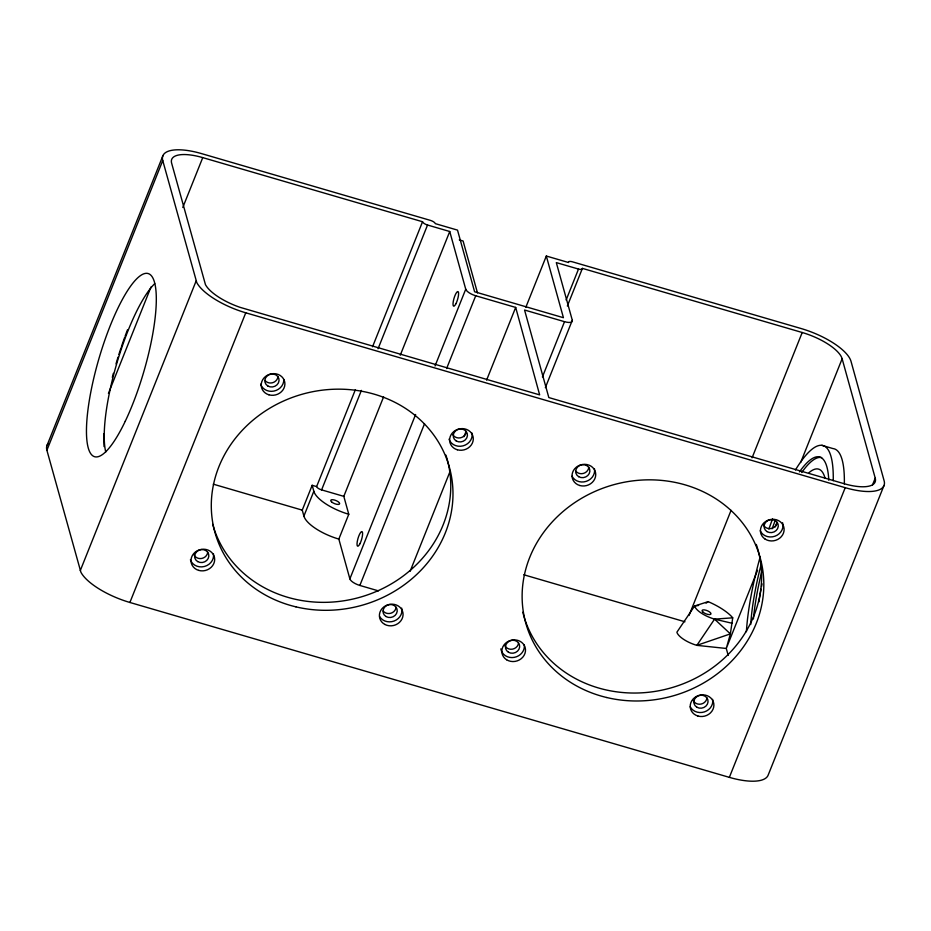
<?xml version="1.0" encoding="UTF-8"?>
<svg xmlns="http://www.w3.org/2000/svg" width="931" height="931" viewBox="0 0 931 931"><rect width="100%" height="100%" fill="white"/><g stroke="black" fill="none" stroke-linecap="round" stroke-linejoin="round"><path stroke-width="1.4" d="M757.531 570.319L726.273 648.465L730.37 633.883L732.72 617.823L731.813 616.753A38.171 13.616 21.8 0 0 710.202 602.532L708.165 601.659L694.596 606L676.884 632.219A19.085 6.808 21.8 0 0 696.853 645.358L726.273 648.465L728.205 655.401M46.981 445.553L162.844 155.873M884.019 485.447L768.156 775.127A47.714 17.014 21.8 0 1 729.357 777.362L129.898 602.473A47.877 17.084 21.8 0 1 80.904 572.228L46.887 450.255L162.75 160.574A47.714 17.014 21.8 0 1 201.643 153.638L430.32 220.356A4.771 1.699 21.8 0 1 435.312 223.638L457.517 230.12L474.612 291.787L563.43 317.704L546.322 256.025L568.527 262.507A4.771 1.699 21.8 0 1 572.414 261.809L801.102 328.527A47.714 17.014 21.8 0 1 851.027 361.379L884.113 480.745A47.714 17.014 21.8 0 1 845.22 487.681L245.761 312.804A47.877 17.084 21.8 0 1 196.767 282.547L162.75 160.574M108.438 393.406L151.008 286.957M182.802 207.473L202.749 157.618L422.546 221.741A4.771 1.699 21.8 0 0 427.538 225.023L449.743 231.505L465.733 289.204L435.021 365.999M80.264 570.633L196.127 280.964M129.898 602.473L245.761 312.804M338.837 539.084A33.4 11.917 21.8 0 1 303.902 516.088L302.249 510.13L312.176 485.295L316.621 486.587A4.771 1.699 21.8 0 0 321.602 489.881L343.807 496.351L348.776 514.261L338.837 539.084L349.87 578.873A9.543 3.398 21.8 0 0 359.855 585.448L378.486 590.882M303.902 516.088L313.828 491.265L312.176 485.295M316.621 486.587L355.328 389.798M372.54 346.774L422.546 221.741M321.602 489.881L361.403 390.392M378.067 348.718L427.538 225.023M343.807 496.351L383.607 396.862M400.272 355.188L449.743 231.505M349.87 578.873L415.622 414.504M359.855 585.448L424.524 423.768M446.612 368.525L475.718 295.767A9.543 3.398 21.8 0 1 465.733 289.204M410.106 571.32L449.964 471.691M463.964 436.686L466.128 431.297M486.599 380.127L515.681 307.428L475.718 295.767M525.852 307.23L546.322 256.025M566.141 299.991L578.512 269.071A4.771 1.699 21.8 0 0 582.399 268.384L802.208 332.507A38.171 13.616 21.8 0 1 842.136 358.784L875.233 478.15L872.533 484.888M567.351 306.02L582.399 268.384M542.436 376.915L564.523 321.684A9.543 3.398 21.8 0 0 572.309 320.287L556.307 262.6L578.512 269.071M545.357 387.657L572.309 320.287M689.033 615.449L731.068 510.351M752.085 457.808L802.208 332.507M800.648 462.532L842.136 358.784M729.357 777.362L845.22 487.681M732.72 617.823L714.554 619.138L696.853 645.358L730.37 633.883L714.554 619.138A19.085 6.808 21.8 0 1 694.596 606L698.611 605.453M706.07 603.183L708.165 601.659M714.554 619.138L732.197 623.293M459.286 239.872L463.091 240.989L477.463 292.846M564.523 321.684L524.56 310.023L548.825 397.56L844.114 483.701A38.171 13.616 21.8 0 0 875.233 478.15M821.852 445.321L832.942 448.567A119.273 29.21 -73.7 0 1 844.336 483.922M213.315 484.178L302.249 510.13M523.781 574.753L684.948 621.78M515.681 307.428L539.654 394.884L239.965 307.311A38.311 13.674 21.8 0 1 205.448 284.607L171.63 163.169A38.171 13.616 21.8 0 1 202.749 157.618M104.028 446.554L104.016 433.706A19.085 6.808 21.8 0 1 103.981 435.592M706.932 697.994A7.157 6.447 -15.5 0 1 701.031 704.08A7.157 6.447 -15.5 0 1 693.386 700.74M112.325 377.369A107.344 26.289 -73.7 0 1 113.384 373.319M116.026 363.858A107.344 26.289 -73.7 0 1 118.039 357.132M118.877 354.455A107.344 26.289 -73.7 0 1 121.03 347.822M121.472 346.507A107.344 26.289 -73.7 0 1 124.649 337.418M125.115 336.149A107.344 26.289 -73.7 0 1 127.489 329.853M445.914 455.108A121.658 109.672 -15.5 0 1 361.589 596.794A121.658 109.672 -15.5 0 1 212.71 524.328M213.42 553.701A11.928 10.753 -15.5 0 1 204.448 566.467A11.928 10.753 -15.5 0 1 190.401 559.775M46.887 450.255A47.714 17.014 21.8 0 1 48.156 443.633M753.412 618.964A107.344 26.289 -73.7 0 1 761.93 570.808M775.314 526.83A107.344 26.289 -73.7 0 1 776.722 523.024M801.696 472.541A107.344 26.289 -73.7 0 1 821.631 457.587M756.298 544.426A121.658 109.672 -15.5 0 1 671.658 687.706A121.658 109.672 -15.5 0 1 522.815 612.226M795.4 470.015A119.273 29.21 -73.7 0 1 833.233 480.687M746.394 631.695A119.273 29.21 -73.7 0 1 760.231 556.715M768.89 529.052A119.273 29.21 -73.7 0 1 772.544 518.916M472.029 433.09A11.928 10.753 -15.5 0 1 463.068 445.856A11.928 10.753 -15.5 0 1 449.01 439.164M105.75 451.977A95.416 23.368 -73.7 0 1 116.619 363.998A95.416 23.368 -73.7 0 1 154.732 283.629M277.927 376.787A7.157 6.447 -15.5 0 1 272.632 382.711A7.157 6.447 -15.5 0 1 264.998 380.476M594.467 468.805A11.928 10.753 -15.5 0 1 586.262 481.35A11.928 10.753 -15.5 0 1 572.006 476.207M466.326 431.751A7.157 6.447 -15.5 0 1 460.426 437.826A7.157 6.447 -15.5 0 1 452.78 434.486M777.152 522.431A7.157 6.447 -15.5 0 1 771.252 528.505A7.157 6.447 -15.5 0 1 763.606 525.177M712.634 699.344A11.928 10.753 -15.5 0 1 704.43 711.889A11.928 10.753 -15.5 0 1 690.185 706.734M588.764 467.467A7.157 6.447 -15.5 0 1 583.469 473.402A7.157 6.447 -15.5 0 1 575.824 471.156M809.097 472.587A95.416 23.368 -73.7 0 1 824.971 477.952M758.94 601.845A95.416 23.368 -73.7 0 1 761.023 589.148M761.523 586.53A95.416 23.368 -73.7 0 1 762.058 583.877M518.532 643.042A7.157 6.447 -15.5 0 1 512.644 649.116A7.157 6.447 -15.5 0 1 504.998 645.788M401.68 608.094A11.928 10.753 -15.5 0 1 394.197 620.989A11.928 10.753 -15.5 0 1 379.627 616.555M799.473 471.889A107.344 26.289 -73.7 0 1 828.776 480.233M750.712 624.526A107.344 26.289 -73.7 0 1 761.081 564.768M772.16 528.75A107.344 26.289 -73.7 0 1 775.453 519.87M782.622 522.791A11.928 10.753 -15.5 0 1 774.964 536.209A11.928 10.753 -15.5 0 1 760.22 530.786M283.792 379.499A11.928 10.753 -15.5 0 1 273.923 391.078A11.928 10.753 -15.5 0 1 260.622 384.2M207.706 552.351A7.157 6.447 -15.5 0 1 201.806 558.437A7.157 6.447 -15.5 0 1 194.16 555.097M524.281 644.601A11.928 10.753 -15.5 0 1 514.284 657.367A11.928 10.753 -15.5 0 1 500.843 648.895M396.094 607.315A7.157 6.447 -15.5 0 1 390.799 613.25A7.157 6.447 -15.5 0 1 383.165 611.004M348.776 514.261A33.4 11.917 21.8 0 1 313.828 491.265M702.952 612.098A4.771 1.699 21.8 0 0 710.644 614.344A4.771 1.699 21.8 0 0 705.966 610.236A4.771 1.699 21.8 0 0 702.952 612.098M767.063 531.624A7.157 6.447 -15.5 0 0 778.258 526.411A7.157 6.447 -15.5 0 0 768.226 520.371A7.157 6.447 -15.5 0 0 767.063 531.624M696.83 707.199A7.157 6.447 -15.5 0 0 708.037 701.974A7.157 6.447 -15.5 0 0 698.006 695.946A7.157 6.447 -15.5 0 0 696.83 707.199M765.038 539.037A11.928 10.753 -15.5 0 0 784.018 530.984A11.928 10.753 -15.5 0 0 767.784 520.324A11.928 10.753 -15.5 0 0 765.038 539.037M125.266 421.231A95.416 23.368 -73.7 0 0 149.437 274.098A95.416 23.368 -73.7 0 0 89.388 399.981A95.416 23.368 -73.7 0 0 125.266 421.231M295.918 606.849A121.658 109.672 -15.5 0 0 450.092 469.969A121.658 109.672 -15.5 0 0 250.416 422.395A121.658 109.672 -15.5 0 0 295.918 606.849M579.757 485.505A11.928 10.753 -15.5 0 0 595.572 472.785A11.928 10.753 -15.5 0 0 576.347 467.176A11.928 10.753 -15.5 0 0 579.757 485.505M198.699 570.389A11.928 10.753 -15.5 0 0 214.514 557.681A11.928 10.753 -15.5 0 0 195.289 552.071A11.928 10.753 -15.5 0 0 198.699 570.389M606.756 697.528A121.658 109.672 -15.5 0 0 760.93 560.648A121.658 109.672 -15.5 0 0 561.242 513.074A121.658 109.672 -15.5 0 0 606.756 697.528M267.837 385.993A7.157 6.447 -15.5 0 0 279.032 380.767A7.157 6.447 -15.5 0 0 269.001 374.728A7.157 6.447 -15.5 0 0 267.837 385.993M457.319 449.778A11.928 10.753 -15.5 0 0 473.134 437.07A11.928 10.753 -15.5 0 0 453.909 431.46A11.928 10.753 -15.5 0 0 457.319 449.778M456.225 440.945A7.157 6.447 -15.5 0 0 467.42 435.731A7.157 6.447 -15.5 0 0 457.389 429.691A7.157 6.447 -15.5 0 0 456.225 440.945M384.887 624.457A11.928 10.753 -15.5 0 0 403.065 614.879A11.928 10.753 -15.5 0 0 385.737 605.685A11.928 10.753 -15.5 0 0 384.887 624.457M386.004 616.52A7.157 6.447 -15.5 0 0 397.2 611.295A7.157 6.447 -15.5 0 0 387.168 605.266A7.157 6.447 -15.5 0 0 386.004 616.52M508.442 652.235A7.157 6.447 -15.5 0 0 519.638 647.022A7.157 6.447 -15.5 0 0 509.606 640.982A7.157 6.447 -15.5 0 0 508.442 652.235M506.592 659.753A11.928 10.753 -15.5 0 0 525.433 651.397A11.928 10.753 -15.5 0 0 508.966 641.017A11.928 10.753 -15.5 0 0 506.592 659.753M697.924 716.032A11.928 10.753 -15.5 0 0 713.74 703.324A11.928 10.753 -15.5 0 0 694.514 697.703A11.928 10.753 -15.5 0 0 697.924 716.032M268.919 394.814A11.928 10.753 -15.5 0 0 284.746 382.106A11.928 10.753 -15.5 0 0 265.51 376.496A11.928 10.753 -15.5 0 0 268.919 394.814M197.616 561.556A7.157 6.447 -15.5 0 0 208.812 556.331A7.157 6.447 -15.5 0 0 198.78 550.302A7.157 6.447 -15.5 0 0 197.616 561.556M578.663 476.672A7.157 6.447 -15.5 0 0 589.858 471.447A7.157 6.447 -15.5 0 0 579.838 465.407A7.157 6.447 -15.5 0 0 578.663 476.672M331.622 501.937A4.771 1.699 21.8 0 0 339.315 504.183A4.771 1.699 21.8 0 0 334.636 500.075A4.771 1.699 21.8 0 0 331.622 501.937M455.969 303.657A7.634 1.874 -73.7 0 0 458.133 291.647A7.634 1.874 -73.7 0 0 453.304 301.295A7.634 1.874 -73.7 0 0 455.969 303.657M359.971 543.681A7.634 1.874 -73.7 0 0 362.136 531.671A7.634 1.874 -73.7 0 0 357.306 541.318A7.634 1.874 -73.7 0 0 359.971 543.681"/></g></svg>
